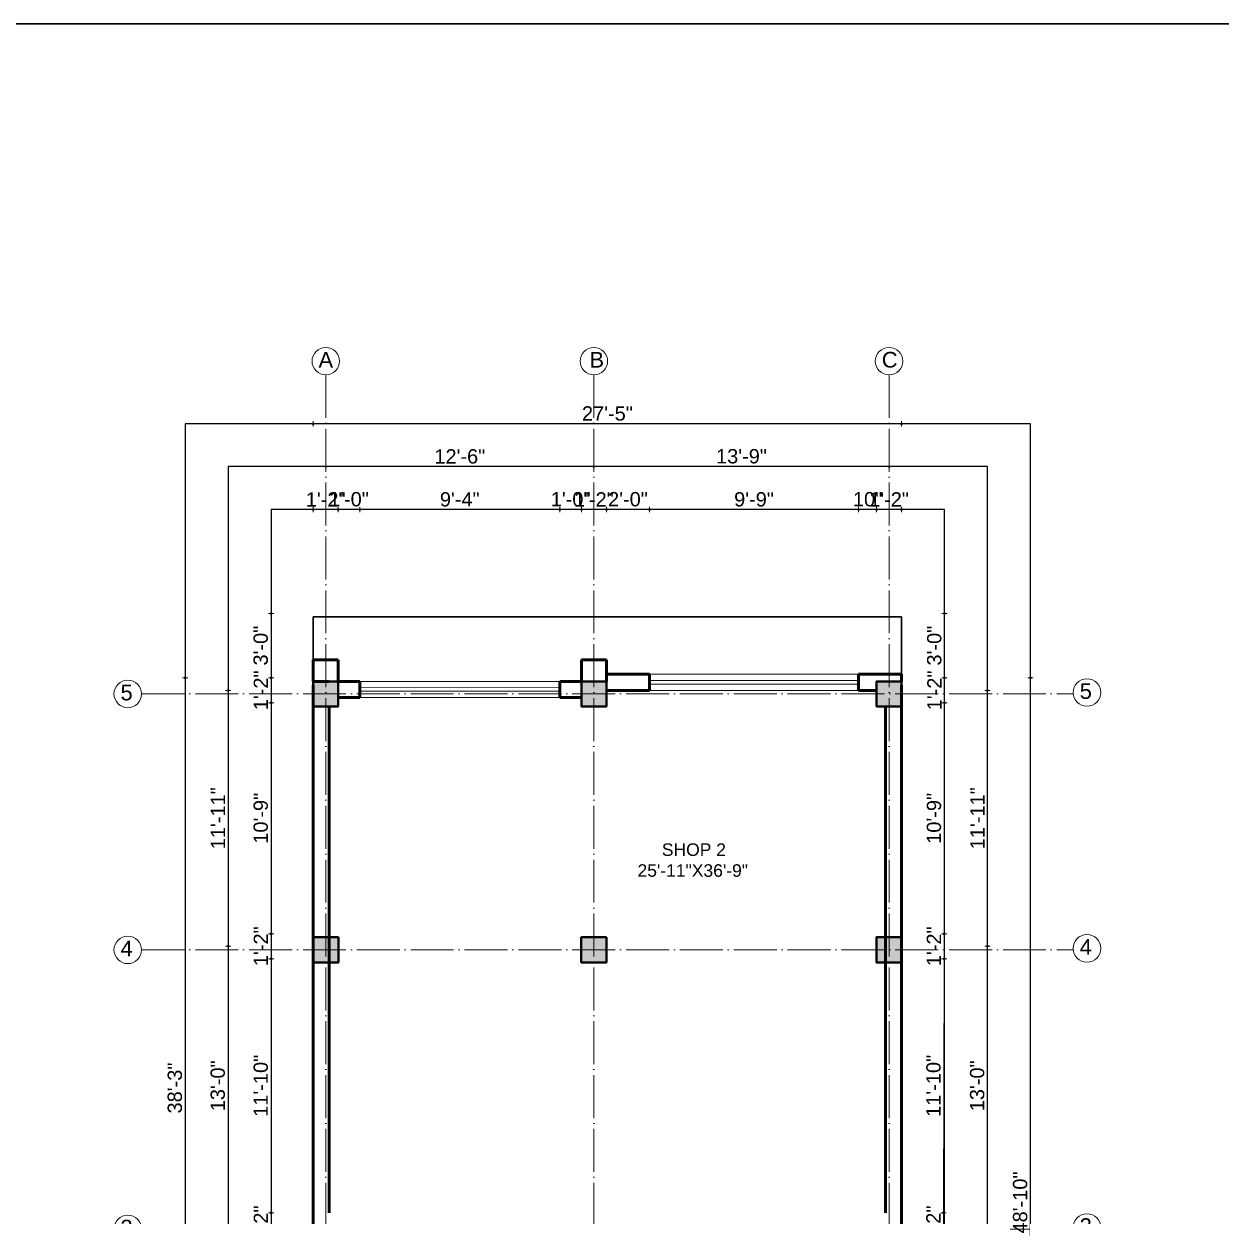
# Model space of a CAD drawing. Header units: inches. Extents: x -71 to 2682309, y -3332 to 801571.
# Drawn here: x 2650834 to 2651503, y 787734 to 788400 of the extents above; entities that cross this region are included whole.
import ezdxf

# ---------------------------------------------------------------- set-up
doc = ezdxf.new("R2010")
doc.units = ezdxf.units.IN
doc.header["$MEASUREMENT"] = 0
doc.header["$PDMODE"] = 99
doc.linetypes.add('ACAD_ISO04W100', pattern=[30, 24, -3, 0, -3])
for name, color, linetype, lineweight in [('CENTER  LINE RA', 10, 'ACAD_ISO04W100', 18), ('CONC. OUTLINE RA', 150, 'Continuous', 40), ('DIM RA', 4, 'Continuous', 15), ('DOOR-WIN RA', 3, 'Continuous', 20), ('ELE1 RA', 1, 'Continuous', 30), ('Hatch', 254, 'Continuous', 9), ('HATCH RA', 8, 'Continuous', 9), ('TEXT RA', 254, 'Continuous', 20), ('WALL RA', 42, 'Continuous', 50)]:
    doc.layers.add(name, color=color, linetype=linetype, lineweight=lineweight)
doc.layers.add('HACTH', color=7, linetype='Continuous')
doc.layers.add('lettring', color=7, linetype='Continuous')
doc.styles.add('DIM 8', font='arial.ttf', dxfattribs={"height": 8})
doc.styles.get("Standard").update_dxf_attribs({"font": 'arial.ttf'})
doc.dimstyles.new('Copy of DIM 8', dxfattribs={"dimtxt": 8, "dimasz": 1, "dimexe": 6, "dimexo": 18, "dimgap": 1.6875, "dimtad": 1, "dimdec": 0, "dimzin": 3, "dimdsep": 46, "dimlunit": 4, "dimtxsty": 'DIM 8', "dimblk": 'dot 2', "dimcen": 0.09375, "dimse1": 1, "dimse2": 1, "dimclrd": 1, "dimclre": 1, "dimclrt": 256, "dimadec": 0, "dimazin": 0, "dimtfac": 0.75, "dimtdec": 0, "dimtix": 1, "dimtmove": 1, "dimatfit": 3, "dimldrblk": 'DOT', "dimfxl": 1, "dimtolj": 1, "dimtzin": 0, "dimlwd": 9, "dimlwe": 9, "dimarcsym": 0})

# ---------------------------------------------------------------- blocks, each defined once
blk = doc.blocks.new('COLUMN')
at = {"layer": 'HACTH', "lineweight": 30, "transparency": 33554541}
h = blk.add_hatch(color=256, dxfattribs=at)
h.dxf.hatch_style = 1
h.paths.add_polyline_path([(2659104.19, 784576.38), (2659090.19, 784576.38), (2659090.19, 784562.38), (2659104.19, 784562.38)])
at = {"layer": 'CONC. OUTLINE RA'}
blk.add_lwpolyline([(2659090.19, 784576.38), (2659104.19, 784576.38), (2659104.19, 784562.38), (2659090.19, 784562.38)], close=True, dxfattribs=at)
blk = doc.blocks.new('dot1')
at = {"layer": 'Hatch'}
h = blk.add_hatch(color=256, dxfattribs=at)
edge = h.paths.add_edge_path()
edge.add_arc((0, 0), 1, 0, 360)
for p, q in [((3, 0), (-3, 0)), ((0, 3), (0, -3))]:
    blk.add_line(p, q, dxfattribs=at)
blk.add_circle((0, 0), 1, dxfattribs=at)
blk = doc.blocks.new('dot 2')
at = {"layer": 'Hatch', "xscale": 0.5, "yscale": 0.5, "zscale": 0.5}
blk.add_blockref('dot1', (0, 0), dxfattribs=at)
blk = doc.blocks.new('*D131')
at = {"layer": 'Defpoints', "color": 0, "transparency": 16777216}
for p in [(2650995.85, 788070.27), (2650972.33, 788034.3), (2650995.85, 788034.3)]:
    blk.add_point(p, dxfattribs=at)
at = {"layer": 'lettring', "color": 1, "lineweight": 9, "transparency": 16777216}
blk.add_line((2650972.33, 788069.27), (2650972.33, 788035.3), dxfattribs=at)
for p, rotation in [((2650972.33, 788070.27), 90), ((2650972.33, 788034.3), 270)]:
    blk.add_blockref('dot 2', p, dxfattribs=dict(at, rotation=rotation))
at = {"layer": 'lettring', "transparency": 16777216, "insert": (2650966.55, 788052.28), "char_height": 8, "attachment_point": 5, "rotation": 90, "style": 'DIM 8'}
blk.add_mtext('\\A1;3\'-0"', dxfattribs=at)
blk = doc.blocks.new('_Dot')
at = {"color": 0, "linetype": 'ByBlock', "lineweight": -2}
blk.add_line((-0.5, 0), (-1, 0), dxfattribs=at)
at = {"color": 0, "linetype": 'ByBlock', "const_width": 0.5}
blk.add_lwpolyline([(-0.25, 0, 1), (0.25, 0, 1)], format="xyb", close=True, dxfattribs=at)
blk = doc.blocks.new('*D132')
at = {"layer": 'Defpoints', "color": 0, "transparency": 16777216}
for p in [(2650995.85, 788034.3), (2650972.33, 788020.3), (2650995.86, 788020.3)]:
    blk.add_point(p, dxfattribs=at)
at = {"layer": 'lettring', "color": 1, "lineweight": 9, "transparency": 16777216}
for p, q in [((2650972.33, 788035.3), (2650972.33, 788036.3)), ((2650972.33, 788034.3), (2650972.33, 788020.3)), ((2650972.33, 788019.3), (2650972.33, 788018.3))]:
    blk.add_line(p, q, dxfattribs=at)
for p, rotation in [((2650972.33, 788034.3), 270), ((2650972.33, 788020.3), 90)]:
    blk.add_blockref('dot 2', p, dxfattribs=dict(at, rotation=rotation))
at = {"layer": 'lettring', "transparency": 16777216, "insert": (2650966.62, 788027.3), "char_height": 8, "attachment_point": 5, "rotation": 90, "style": 'DIM 8'}
blk.add_mtext('\\A1;1\'-2"', dxfattribs=at)
blk = doc.blocks.new('*D120')
at = {"layer": 'Defpoints', "color": 0, "transparency": 16777216}
for p in [(2650995.87, 788020.3), (2650972.34, 787891.29), (2650995.99, 787891.29)]:
    blk.add_point(p, dxfattribs=at)
at = {"layer": 'lettring', "color": 1, "lineweight": 9, "transparency": 16777216}
blk.add_line((2650972.34, 788019.3), (2650972.34, 787892.29), dxfattribs=at)
for p, rotation in [((2650972.34, 788020.3), 90), ((2650972.34, 787891.29), 270)]:
    blk.add_blockref('dot 2', p, dxfattribs=dict(at, rotation=rotation))
at = {"layer": 'lettring', "transparency": 16777216, "insert": (2650966.57, 787955.8), "char_height": 8, "attachment_point": 5, "rotation": 90, "style": 'DIM 8'}
blk.add_mtext('\\A1;10\'-9"', dxfattribs=at)
blk = doc.blocks.new('*D121')
at = {"layer": 'Defpoints', "color": 0, "transparency": 16777216}
for p in [(2650995.99, 787891.29), (2650972.33, 787877.3), (2650995.99, 787877.3)]:
    blk.add_point(p, dxfattribs=at)
at = {"layer": 'lettring', "color": 1, "lineweight": 9, "transparency": 16777216}
for p, q in [((2650972.33, 787892.29), (2650972.33, 787893.29)), ((2650972.33, 787891.29), (2650972.33, 787877.3)), ((2650972.33, 787876.3), (2650972.33, 787875.3))]:
    blk.add_line(p, q, dxfattribs=at)
for p, rotation in [((2650972.33, 787891.29), 270), ((2650972.33, 787877.3), 90)]:
    blk.add_blockref('dot 2', p, dxfattribs=dict(at, rotation=rotation))
at = {"layer": 'lettring', "transparency": 16777216, "insert": (2650966.62, 787884.3), "char_height": 8, "attachment_point": 5, "rotation": 90, "style": 'DIM 8'}
blk.add_mtext('\\A1;1\'-2"', dxfattribs=at)
blk = doc.blocks.new('*D135')
at = {"layer": 'Defpoints', "color": 0, "transparency": 16777216}
for p in [(2650995.99, 787877.3), (2650972.33, 787735.3), (2650996.16, 787735.3)]:
    blk.add_point(p, dxfattribs=at)
at = {"layer": 'lettring', "color": 1, "lineweight": 9, "transparency": 16777216}
blk.add_line((2650972.33, 787876.3), (2650972.33, 787736.3), dxfattribs=at)
for p, rotation in [((2650972.33, 787877.3), 90), ((2650972.33, 787735.3), 270)]:
    blk.add_blockref('dot 2', p, dxfattribs=dict(at, rotation=rotation))
at = {"layer": 'lettring', "transparency": 16777216, "insert": (2650966.56, 787806.3), "char_height": 8, "attachment_point": 5, "rotation": 90, "style": 'DIM 8'}
blk.add_mtext('\\A1;11\'-10"', dxfattribs=at)
blk = doc.blocks.new('*D136')
at = {"layer": 'Defpoints', "color": 0, "transparency": 16777216}
for p in [(2650996.16, 787735.3), (2650972.33, 787721.3), (2650996.16, 787721.3)]:
    blk.add_point(p, dxfattribs=at)
at = {"layer": 'lettring', "color": 1, "lineweight": 9, "transparency": 16777216}
for p, q in [((2650972.33, 787736.3), (2650972.33, 787737.3)), ((2650972.33, 787735.3), (2650972.33, 787721.3)), ((2650972.33, 787720.3), (2650972.33, 787719.3))]:
    blk.add_line(p, q, dxfattribs=at)
for p, rotation in [((2650972.33, 787735.3), 270), ((2650972.33, 787721.3), 90)]:
    blk.add_blockref('dot 2', p, dxfattribs=dict(at, rotation=rotation))
at = {"layer": 'lettring', "transparency": 16777216, "insert": (2650966.62, 787728.3), "char_height": 8, "attachment_point": 5, "rotation": 90, "style": 'DIM 8'}
blk.add_mtext('\\A1;1\'-2"', dxfattribs=at)
blk = doc.blocks.new('*D122')
at = {"layer": 'Defpoints', "color": 0, "transparency": 16777216}
for p in [(2651002.85, 788027.3), (2650948.33, 787884.29), (2651002.85, 787884.29)]:
    blk.add_point(p, dxfattribs=at)
at = {"layer": 'lettring', "color": 1, "lineweight": 9, "transparency": 16777216}
blk.add_line((2650948.33, 788026.3), (2650948.33, 787885.29), dxfattribs=at)
for p, rotation in [((2650948.33, 788027.3), 90), ((2650948.33, 787884.29), 270)]:
    blk.add_blockref('dot 2', p, dxfattribs=dict(at, rotation=rotation))
at = {"layer": 'lettring', "transparency": 16777216, "insert": (2650942.62, 787955.8), "char_height": 8, "attachment_point": 5, "rotation": 90, "style": 'DIM 8'}
blk.add_mtext('\\A1;11\'-11"', dxfattribs=at)
blk = doc.blocks.new('*D123')
at = {"layer": 'Defpoints', "color": 0, "transparency": 16777216}
for p in [(2651002.85, 787884.29), (2650948.33, 787728.3), (2651002.85, 787728.3)]:
    blk.add_point(p, dxfattribs=at)
at = {"layer": 'lettring', "color": 1, "lineweight": 9, "transparency": 16777216}
blk.add_line((2650948.33, 787883.29), (2650948.33, 787729.3), dxfattribs=at)
for p, rotation in [((2650948.33, 787884.29), 90), ((2650948.33, 787728.3), 270)]:
    blk.add_blockref('dot 2', p, dxfattribs=dict(at, rotation=rotation))
at = {"layer": 'lettring', "transparency": 16777216, "insert": (2650942.55, 787806.29), "char_height": 8, "attachment_point": 5, "rotation": 90, "style": 'DIM 8'}
blk.add_mtext('\\A1;13\'-0"', dxfattribs=at)
blk = doc.blocks.new('*D134')
at = {"layer": 'Defpoints', "color": 0, "transparency": 16777216}
for p in [(2650924.33, 788034.3), (2650995.85, 788034.3), (2650996.28, 787575.8)]:
    blk.add_point(p, dxfattribs=at)
at = {"layer": 'lettring', "color": 1, "lineweight": 9, "transparency": 16777216}
blk.add_line((2650924.33, 787576.8), (2650924.33, 788033.3), dxfattribs=at)
for p, rotation in [((2650924.33, 788034.3), 90), ((2650924.33, 787575.8), 270)]:
    blk.add_blockref('dot 2', p, dxfattribs=dict(at, rotation=rotation))
at = {"layer": 'lettring', "transparency": 16777216, "insert": (2650918.55, 787805.05), "char_height": 8, "attachment_point": 5, "rotation": 90, "style": 'DIM 8'}
blk.add_mtext('\\A1;38\'-3"', dxfattribs=at)
blk = doc.blocks.new('*D139')
at = {"layer": 'Defpoints', "color": 0, "transparency": 16777216}
for p in [(2651324.64, 788034.27), (2651324.75, 788020.3), (2651348.83, 788020.25)]:
    blk.add_point(p, dxfattribs=at)
at = {"layer": 'lettring', "color": 1, "lineweight": 9, "transparency": 16777216}
for p, q in [((2651348.85, 788034.22), (2651348.83, 788020.25)), ((2651348.86, 788035.22), (2651348.86, 788036.22)), ((2651348.83, 788019.25), (2651348.82, 788018.25))]:
    blk.add_line(p, q, dxfattribs=at)
for p, rotation in [((2651348.85, 788034.22), 269.8893011416861), ((2651348.83, 788020.25), 89.88930114168616)]:
    blk.add_blockref('dot 2', p, dxfattribs=dict(at, rotation=rotation))
at = {"layer": 'lettring', "transparency": 16777216, "insert": (2651343.14, 788027.25), "char_height": 8, "attachment_point": 5, "rotation": 89.8893, "style": 'DIM 8'}
blk.add_mtext('\\A1;1\'-2"', dxfattribs=at)
blk = doc.blocks.new('*D141')
at = {"layer": 'Defpoints', "color": 0, "transparency": 16777216}
for p in [(2651324.75, 788020.3), (2651324.75, 787891.29), (2651348.57, 787891.25)]:
    blk.add_point(p, dxfattribs=at)
at = {"layer": 'lettring', "color": 1, "lineweight": 9, "transparency": 16777216}
blk.add_line((2651348.82, 788019.25), (2651348.58, 787892.25), dxfattribs=at)
for p, rotation in [((2651348.82, 788020.25), 89.88930114168615), ((2651348.57, 787891.25), 269.8893011416861)]:
    blk.add_blockref('dot 2', p, dxfattribs=dict(at, rotation=rotation))
at = {"layer": 'lettring', "transparency": 16777216, "insert": (2651342.93, 787955.76), "char_height": 8, "attachment_point": 5, "rotation": 89.8893, "style": 'DIM 8'}
blk.add_mtext('\\A1;10\'-9"', dxfattribs=at)
blk = doc.blocks.new('*D142')
at = {"layer": 'Defpoints', "color": 0, "transparency": 16777216}
for p in [(2651324.75, 787891.29), (2651324.75, 787877.29), (2651348.55, 787877.25)]:
    blk.add_point(p, dxfattribs=at)
at = {"layer": 'lettring', "color": 1, "lineweight": 9, "transparency": 16777216}
for p, q in [((2651348.58, 787892.25), (2651348.58, 787893.25)), ((2651348.57, 787891.25), (2651348.55, 787877.25)), ((2651348.55, 787876.25), (2651348.54, 787875.25))]:
    blk.add_line(p, q, dxfattribs=at)
for p, rotation in [((2651348.57, 787891.25), 269.8893011416861), ((2651348.55, 787877.25), 89.88930114168616)]:
    blk.add_blockref('dot 2', p, dxfattribs=dict(at, rotation=rotation))
at = {"layer": 'lettring', "transparency": 16777216, "insert": (2651342.86, 787884.26), "char_height": 8, "attachment_point": 5, "rotation": 89.8893, "style": 'DIM 8'}
blk.add_mtext('\\A1;1\'-2"', dxfattribs=at)
blk = doc.blocks.new('*D143')
at = {"layer": 'Defpoints', "color": 0, "transparency": 16777216}
for p in [(2651324.75, 787877.29), (2651324.75, 787735.3), (2651348.28, 787735.25)]:
    blk.add_point(p, dxfattribs=at)
at = {"layer": 'lettring', "color": 1, "lineweight": 9, "transparency": 16777216}
blk.add_line((2651348.55, 787876.25), (2651348.28, 787736.25), dxfattribs=at)
for p, rotation in [((2651348.55, 787877.25), 89.88930114168615), ((2651348.28, 787735.25), 269.8893011416861)]:
    blk.add_blockref('dot 2', p, dxfattribs=dict(at, rotation=rotation))
at = {"layer": 'lettring', "transparency": 16777216, "insert": (2651342.64, 787806.26), "char_height": 8, "attachment_point": 5, "rotation": 89.8893, "style": 'DIM 8'}
blk.add_mtext('\\A1;11\'-10"', dxfattribs=at)
blk = doc.blocks.new('*D144')
at = {"layer": 'Defpoints', "color": 0, "transparency": 16777216}
for p in [(2651324.75, 787735.3), (2651324.75, 787721.3), (2651348.25, 787721.25)]:
    blk.add_point(p, dxfattribs=at)
at = {"layer": 'lettring', "color": 1, "lineweight": 9, "transparency": 16777216}
for p, q in [((2651348.28, 787735.25), (2651348.25, 787721.25)), ((2651348.28, 787736.25), (2651348.28, 787737.25)), ((2651348.25, 787720.25), (2651348.25, 787719.25))]:
    blk.add_line(p, q, dxfattribs=at)
for p, rotation in [((2651348.28, 787735.25), 269.8893011416861), ((2651348.25, 787721.25), 89.88930114168616)]:
    blk.add_blockref('dot 2', p, dxfattribs=dict(at, rotation=rotation))
at = {"layer": 'lettring', "transparency": 16777216, "insert": (2651342.56, 787728.26), "char_height": 8, "attachment_point": 5, "rotation": 89.8893, "style": 'DIM 8'}
blk.add_mtext('\\A1;1\'-2"', dxfattribs=at)
blk = doc.blocks.new('*D146')
at = {"layer": 'Defpoints', "color": 0, "transparency": 16777216}
for p in [(2651324.75, 788070.27), (2651348.85, 788070.27), (2651324.75, 788034.3)]:
    blk.add_point(p, dxfattribs=at)
at = {"layer": 'lettring', "color": 1, "lineweight": 9, "transparency": 16777216}
blk.add_line((2651348.85, 788035.3), (2651348.85, 788069.27), dxfattribs=at)
for p, rotation in [((2651348.85, 788070.27), 90), ((2651348.85, 788034.3), 270)]:
    blk.add_blockref('dot 2', p, dxfattribs=dict(at, rotation=rotation))
at = {"layer": 'lettring', "transparency": 16777216, "insert": (2651343.08, 788052.28), "char_height": 8, "attachment_point": 5, "rotation": 90, "style": 'DIM 8'}
blk.add_mtext('\\A1;3\'-0"', dxfattribs=at)
blk = doc.blocks.new('*D148')
at = {"layer": 'Defpoints', "color": 0, "transparency": 16777216}
for p in [(2651317.75, 787884.29), (2651372.85, 787884.29), (2651317.75, 787728.3)]:
    blk.add_point(p, dxfattribs=at)
at = {"layer": 'lettring', "color": 1, "lineweight": 9, "transparency": 16777216}
blk.add_line((2651372.85, 787729.3), (2651372.85, 787883.29), dxfattribs=at)
for p, rotation in [((2651372.85, 787884.29), 90), ((2651372.85, 787728.3), 270)]:
    blk.add_blockref('dot 2', p, dxfattribs=dict(at, rotation=rotation))
at = {"layer": 'lettring', "transparency": 16777216, "insert": (2651367.08, 787806.29), "char_height": 8, "attachment_point": 5, "rotation": 90, "style": 'DIM 8'}
blk.add_mtext('\\A1;13\'-0"', dxfattribs=at)
blk = doc.blocks.new('*D150')
at = {"layer": 'Defpoints', "color": 0, "transparency": 16777216}
for p in [(2651324.64, 788034.27), (2651324.54, 787447.92), (2651396.85, 787447.92)]:
    blk.add_point(p, dxfattribs=at)
at = {"layer": 'lettring', "color": 1, "lineweight": 9, "transparency": 16777216}
blk.add_line((2651396.85, 788033.27), (2651396.85, 787448.92), dxfattribs=at)
for p, rotation in [((2651396.85, 788034.27), 90), ((2651396.85, 787447.92), 270)]:
    blk.add_blockref('dot 2', p, dxfattribs=dict(at, rotation=rotation))
at = {"layer": 'lettring', "transparency": 16777216, "insert": (2651391.08, 787741.09), "char_height": 8, "attachment_point": 5, "rotation": 90, "style": 'DIM 8'}
blk.add_mtext('\\A1;48\'-10"', dxfattribs=at)
blk = doc.blocks.new('GRID')
at = {"layer": 'CENTER  LINE RA'}
for p, q in [((2650392.13, 788203.56), (2650392.13, 787311.89)), ((2650542.03, 788203.56), (2650542.03, 787311.89)), ((2650707.03, 788203.56), (2650707.03, 787311.89)), ((2650289.13, 788025.27), (2650810.03, 788025.27)), ((2650289.13, 787882.27), (2650810.03, 787882.27)), ((2650289.13, 787726.27), (2650810.03, 787726.27)), ((2650289.13, 787580.77), (2650810.03, 787580.77)), ((2650811.57, 787464.36), (2650289.12, 787407.09))]:
    blk.add_line(p, q, dxfattribs=at)
at = {"layer": 'DOOR-WIN RA'}
for centre in [(2650392.13, 788211.25), (2650542.03, 788211.25), (2650707.03, 788211.25), (2650281.44, 788025.27), (2650817.68, 788026.09), (2650281.44, 787882.27), (2650817.68, 787883.09), (2650281.44, 787726.27), (2650817.68, 787727.09), (2650281.44, 787580.77), (2650817.68, 787581.59), (2650819.25, 787464.8), (2650281.49, 787407.09), (2650392.13, 787304.2), (2650542.03, 787304.2), (2650707.03, 787304.2)]:
    blk.add_circle(centre, 7.69, dxfattribs=at)
at = {"layer": 'TEXT RA', "char_height": 8.76, "attachment_point": 1}
for s, insert in [('A', (2650388.08, 788216.43)), ('B', (2650539.57, 788216.43)), ('C', (2650702.97, 788216.43)), ('5', (2650277.39, 788030.45)), ('5', (2650813.62, 788031.27)), ('4', (2650277.39, 787887.45)), ('4', (2650813.62, 787888.27)), ('3', (2650277.39, 787731.45)), ('3', (2650813.62, 787732.27)), ('2', (2650277.39, 787585.95)), ('2', (2650813.62, 787586.77)), ('1', (2650815.19, 787469.98)), ('1', (2650277.44, 787412.27)), ('A', (2650388.08, 787309.38)), ('B', (2650539.57, 787309.38)), ('C', (2650702.97, 787309.38))]:
    blk.add_mtext_dynamic_manual_height_columns(s, width=8.7644, gutter_width=43.82, heights=[0], dxfattribs=dict(at, insert=insert))
blk = doc.blocks.new('*D250')
at = {"layer": 'Defpoints', "color": 0, "transparency": 16777216}
for p in [(2651009.85, 788128.3), (2650995.85, 788032.3), (2651009.85, 788032.3)]:
    blk.add_point(p, dxfattribs=at)
at = {"layer": 'lettring', "color": 1, "lineweight": 9, "transparency": 16777216}
for p, q in [((2650994.85, 788128.3), (2650993.85, 788128.3)), ((2650995.85, 788128.3), (2651009.85, 788128.3)), ((2651010.85, 788128.3), (2651011.85, 788128.3))]:
    blk.add_line(p, q, dxfattribs=at)
blk.add_blockref('dot 2', (2650995.85, 788128.3), dxfattribs=at)
at = {"layer": 'lettring', "color": 1, "lineweight": 9, "transparency": 16777216, "rotation": 180}
blk.add_blockref('dot 2', (2651009.85, 788128.3), dxfattribs=at)
at = {"layer": 'lettring', "transparency": 16777216, "insert": (2651002.85, 788134), "char_height": 8, "attachment_point": 5, "style": 'DIM 8'}
blk.add_mtext('\\A1;1\'-2"', dxfattribs=at)
blk = doc.blocks.new('*D251')
at = {"layer": 'Defpoints', "color": 0, "transparency": 16777216}
for p in [(2651021.85, 788128.3), (2651009.85, 788032.3), (2651021.85, 788032.3)]:
    blk.add_point(p, dxfattribs=at)
at = {"layer": 'lettring', "color": 1, "lineweight": 9, "transparency": 16777216}
blk.add_line((2651010.85, 788128.3), (2651020.85, 788128.3), dxfattribs=at)
at = {"layer": 'lettring', "color": 1, "lineweight": 9, "transparency": 16777216, "rotation": 180}
blk.add_blockref('dot 2', (2651009.85, 788128.3), dxfattribs=at)
at = {"layer": 'lettring', "color": 1, "lineweight": 9, "transparency": 16777216}
blk.add_blockref('dot 2', (2651021.85, 788128.3), dxfattribs=at)
at = {"layer": 'lettring', "transparency": 16777216, "insert": (2651015.85, 788134.07), "char_height": 8, "attachment_point": 5, "style": 'DIM 8'}
blk.add_mtext('\\A1;1\'-0"', dxfattribs=at)
blk = doc.blocks.new('*D253')
at = {"layer": 'Defpoints', "color": 0, "transparency": 16777216}
for p in [(2651145.78, 788128.3), (2651133.78, 788032.3), (2651145.78, 788032.3)]:
    blk.add_point(p, dxfattribs=at)
at = {"layer": 'lettring', "color": 1, "lineweight": 9, "transparency": 16777216}
for p, q in [((2651132.78, 788128.3), (2651131.78, 788128.3)), ((2651133.78, 788128.3), (2651145.78, 788128.3)), ((2651146.78, 788128.3), (2651147.78, 788128.3))]:
    blk.add_line(p, q, dxfattribs=at)
blk.add_blockref('dot 2', (2651133.78, 788128.3), dxfattribs=at)
at = {"layer": 'lettring', "color": 1, "lineweight": 9, "transparency": 16777216, "rotation": 180}
blk.add_blockref('dot 2', (2651145.78, 788128.3), dxfattribs=at)
at = {"layer": 'lettring', "transparency": 16777216, "insert": (2651139.78, 788134.07), "char_height": 8, "attachment_point": 5, "style": 'DIM 8'}
blk.add_mtext('\\A1;1\'-0"', dxfattribs=at)
blk = doc.blocks.new('*D254')
at = {"layer": 'Defpoints', "color": 0, "transparency": 16777216}
for p in [(2651159.82, 788128.3), (2651145.78, 788032.3), (2651159.82, 788032.3)]:
    blk.add_point(p, dxfattribs=at)
at = {"layer": 'lettring', "color": 1, "lineweight": 9, "transparency": 16777216}
blk.add_line((2651146.78, 788128.3), (2651158.82, 788128.3), dxfattribs=at)
at = {"layer": 'lettring', "color": 1, "lineweight": 9, "transparency": 16777216, "rotation": 180}
blk.add_blockref('dot 2', (2651145.78, 788128.3), dxfattribs=at)
at = {"layer": 'lettring', "color": 1, "lineweight": 9, "transparency": 16777216}
blk.add_blockref('dot 2', (2651159.82, 788128.3), dxfattribs=at)
at = {"layer": 'lettring', "transparency": 16777216, "insert": (2651152.78, 788134), "char_height": 8, "attachment_point": 5, "style": 'DIM 8'}
blk.add_mtext('\\A1;1\'-2"', dxfattribs=at)
blk = doc.blocks.new('*D255')
at = {"layer": 'Defpoints', "color": 0, "transparency": 16777216}
for p in [(2651183.82, 788128.3), (2651159.82, 788032.3), (2651183.82, 788036.28)]:
    blk.add_point(p, dxfattribs=at)
at = {"layer": 'lettring', "color": 1, "lineweight": 9, "transparency": 16777216}
for p, q in [((2651158.82, 788128.3), (2651157.82, 788128.3)), ((2651159.82, 788128.3), (2651183.82, 788128.3)), ((2651184.82, 788128.3), (2651185.82, 788128.3))]:
    blk.add_line(p, q, dxfattribs=at)
blk.add_blockref('dot 2', (2651159.82, 788128.3), dxfattribs=at)
at = {"layer": 'lettring', "color": 1, "lineweight": 9, "transparency": 16777216, "rotation": 180}
blk.add_blockref('dot 2', (2651183.82, 788128.3), dxfattribs=at)
at = {"layer": 'lettring', "transparency": 16777216, "insert": (2651171.82, 788134.07), "char_height": 8, "attachment_point": 5, "style": 'DIM 8'}
blk.add_mtext('\\A1;2\'-0"', dxfattribs=at)
blk = doc.blocks.new('*D257')
at = {"layer": 'Defpoints', "color": 0, "transparency": 16777216}
for p in [(2651310.79, 788128.3), (2651300.79, 788036.3), (2651310.79, 788032.3)]:
    blk.add_point(p, dxfattribs=at)
at = {"layer": 'lettring', "color": 1, "lineweight": 9, "transparency": 16777216}
blk.add_line((2651301.79, 788128.3), (2651309.79, 788128.3), dxfattribs=at)
at = {"layer": 'lettring', "color": 1, "lineweight": 9, "transparency": 16777216, "rotation": 180}
blk.add_blockref('dot 2', (2651300.79, 788128.3), dxfattribs=at)
at = {"layer": 'lettring', "color": 1, "lineweight": 9, "transparency": 16777216}
blk.add_blockref('dot 2', (2651310.79, 788128.3), dxfattribs=at)
at = {"layer": 'lettring', "transparency": 16777216, "insert": (2651305.79, 788134.07), "char_height": 8, "attachment_point": 5, "style": 'DIM 8'}
blk.add_mtext('\\A1;10"', dxfattribs=at)
blk = doc.blocks.new('*D258')
at = {"layer": 'Defpoints', "color": 0, "transparency": 16777216}
for p in [(2651324.79, 788128.3), (2651310.79, 788032.3), (2651324.79, 788032.3)]:
    blk.add_point(p, dxfattribs=at)
at = {"layer": 'lettring', "color": 1, "lineweight": 9, "transparency": 16777216}
for p, q in [((2651309.79, 788128.3), (2651308.79, 788128.3)), ((2651310.79, 788128.3), (2651324.79, 788128.3)), ((2651325.79, 788128.3), (2651326.79, 788128.3))]:
    blk.add_line(p, q, dxfattribs=at)
blk.add_blockref('dot 2', (2651310.79, 788128.3), dxfattribs=at)
at = {"layer": 'lettring', "color": 1, "lineweight": 9, "transparency": 16777216, "rotation": 180}
blk.add_blockref('dot 2', (2651324.79, 788128.3), dxfattribs=at)
at = {"layer": 'lettring', "transparency": 16777216, "insert": (2651317.79, 788134), "char_height": 8, "attachment_point": 5, "style": 'DIM 8'}
blk.add_mtext('\\A1;1\'-2"', dxfattribs=at)
blk = doc.blocks.new('*D260')
at = {"layer": 'Defpoints', "color": 0, "transparency": 16777216}
for p in [(2651152.79, 788152.3), (2651317.79, 788152.3), (2651317.79, 788152.3)]:
    blk.add_point(p, dxfattribs=at)
at = {"layer": 'lettring', "color": 1, "lineweight": 9, "transparency": 16777216}
blk.add_line((2651153.79, 788152.3), (2651316.79, 788152.3), dxfattribs=at)
at = {"layer": 'lettring', "color": 1, "lineweight": 9, "transparency": 16777216, "rotation": 180}
blk.add_blockref('dot 2', (2651152.79, 788152.3), dxfattribs=at)
at = {"layer": 'lettring', "color": 1, "lineweight": 9, "transparency": 16777216}
blk.add_blockref('dot 2', (2651317.79, 788152.3), dxfattribs=at)
at = {"layer": 'lettring', "transparency": 16777216, "insert": (2651235.29, 788158.07), "char_height": 8, "attachment_point": 5, "style": 'DIM 8'}
blk.add_mtext('\\A1;13\'-9"', dxfattribs=at)

msp = doc.modelspace()

# ---------------------------------------------------------------- linework, layer by layer
at = {"color": 244, "lineweight": 30, "true_color": 0x991b1e}
msp.add_lwpolyline([(2650132.1, 788399.71), (2653507.01, 788399.71), (2653507.01, 787082.62), (2650132.1, 787082.62)], close=True, dxfattribs=at)
at = {"layer": 'Defpoints'}
for points in [[(2650924.33, 787339.49), (2651396.85, 787373.93), (2651396.85, 788176.3), (2650924.33, 788176.3)], [(2650948.33, 787363.49), (2651372.85, 787397.93), (2651372.85, 788152.3), (2650948.33, 788152.3)], [(2650972.33, 787387.49), (2651348.85, 787421.93), (2651348.85, 788128.3), (2650972.33, 788128.3)]]:
    msp.add_lwpolyline(points, close=True, dxfattribs=at)
at = {"layer": 'DOOR-WIN RA'}
for p, q in [((2651021.85, 788032.3), (2651133.78, 788032.3)), ((2651183.82, 788036.28), (2651300.79, 788036.29)), ((2651183.82, 788032.78), (2651300.79, 788032.78)), ((2651021.85, 788028.78), (2651133.78, 788028.8)), ((2651021.85, 788026.78), (2651133.79, 788026.8)), ((2651183.82, 788030.78), (2651300.79, 788030.78)), ((2651183.82, 788027.28), (2651300.79, 788027.29)), ((2651021.85, 788023.3), (2651133.78, 788023.3))]:
    msp.add_line(p, q, dxfattribs=at)
at = {"layer": 'ELE1 RA'}
for p, q in [((2651324.79, 788068.3), (2650995.82, 788068.3)), ((2650995.82, 788044.26), (2650995.82, 788068.3)), ((2651324.79, 788032.3), (2651324.79, 788068.3))]:
    msp.add_line(p, q, dxfattribs=at)
at = {"layer": 'WALL RA'}
for p, q in [((2650995.82, 788032.3), (2650995.82, 788044.26)), ((2650995.82, 788044.26), (2651009.85, 788044.26)), ((2651009.85, 788032.3), (2651009.85, 788044.26)), ((2651145.78, 788032.3), (2651145.78, 788044.26)), ((2651145.78, 788044.26), (2651159.82, 788044.26)), ((2651159.82, 788032.3), (2651159.82, 788044.26)), ((2650995.82, 788032.3), (2651004.82, 788032.3)), ((2651009.85, 788032.3), (2651021.85, 788032.3)), ((2651021.86, 788023.3), (2651021.85, 788032.3)), ((2651133.78, 788023.3), (2651133.78, 788032.3)), ((2651133.78, 788032.3), (2651145.78, 788032.3)), ((2651183.82, 788036.28), (2651159.82, 788036.28)), ((2651183.82, 788027.28), (2651183.82, 788036.28)), ((2651324.79, 788036.3), (2651300.79, 788036.29)), ((2651300.79, 788027.29), (2651300.79, 788036.3)), ((2651324.79, 788032.3), (2651324.79, 788036.3)), ((2650995.82, 787719.27), (2650995.82, 788030.27)), ((2651183.82, 788027.28), (2651159.82, 788027.28)), ((2651310.79, 788027.29), (2651300.79, 788027.29)), ((2651324.75, 788030.27), (2651324.75, 787551.77)), ((2651009.85, 788023.3), (2651021.86, 788023.3)), ((2651133.78, 788023.3), (2651145.78, 788023.3)), ((2651004.82, 787873.27), (2651004.82, 788018.3)), ((2651315.75, 788018.3), (2651315.75, 787735.3)), ((2651004.82, 787735.3), (2651004.82, 787875.27))]:
    msp.add_line(p, q, dxfattribs=at)

# ---------------------------------------------------------------- block references
at = {"layer": 'DIM RA'}
msp.add_blockref('GRID', (610.76, 0), dxfattribs=at)
at = {"layer": 'HATCH RA', "lineweight": 30, "rotation": 270}
for p in [(1866433.48, 3447122.48), (1866583.41, 3447122.48), (1866748.41, 3447122.48), (1866433.61, 3446979.46), (1866583.37, 3446979.46), (1866748.37, 3446979.46)]:
    msp.add_blockref('COLUMN', p, dxfattribs=at)

# ---------------------------------------------------------------- texts
at = {"layer": 'TEXT RA', "insert": (2651177.16, 787941.78), "char_height": 7, "attachment_point": 1}
msp.add_mtext_dynamic_manual_height_columns('\\pi13.60325;SHOP 2 \\P\\pi0;25\'-11"X36\'-9"', width=62.1206, gutter_width=35, heights=[0], dxfattribs=at)

# ---------------------------------------------------------------- dimensions: what is measured, and where the dimension line sits
at = {"layer": 'lettring'}
for base, p1, p2 in [((2651324.79, 788176.3), (2650995.89, 788105.3), (2651324.79, 788105.3)), ((2651152.79, 788152.3), (2651002.89, 788152.3), (2651152.79, 788152.3)), ((2651133.78, 788128.3), (2651021.85, 788032.3), (2651133.78, 788032.3)), ((2651300.79, 788128.3), (2651183.82, 788036.28), (2651300.79, 788036.3))]:
    msp.add_linear_dim(base=base, p1=p1, p2=p2, dimstyle='Copy of DIM 8', dxfattribs=at).render()
for base, p1, p2, picture, middle in [((2651317.79, 788152.3), (2651152.79, 788152.3), (2651317.79, 788152.3), '*D260', (2651235.29, 788158.07)), ((2651009.85, 788128.3), (2650995.85, 788032.3), (2651009.85, 788032.3), '*D250', (2651002.85, 788134)), ((2651145.78, 788128.3), (2651133.78, 788032.3), (2651145.78, 788032.3), '*D253', (2651139.78, 788134.07)), ((2651183.82, 788128.3), (2651159.82, 788032.3), (2651183.82, 788036.28), '*D255', (2651171.82, 788134.07)), ((2651324.79, 788128.3), (2651310.79, 788032.3), (2651324.79, 788032.3), '*D258', (2651317.79, 788134))]:
    dim = msp.add_linear_dim(base=base, p1=p1, p2=p2, dimstyle='Copy of DIM 8', dxfattribs=at)
    dim.commit()
    dim.dimension.update_dxf_attribs({"geometry": picture, "text_midpoint": middle})
for base, p1, p2, picture, middle in [((2651021.85, 788128.3), (2651009.85, 788032.3), (2651021.85, 788032.3), '*D251', (2651015.85, 788128.3)), ((2651159.82, 788128.3), (2651145.78, 788032.3), (2651159.82, 788032.3), '*D254', (2651152.78, 788128.3)), ((2651310.79, 788128.3), (2651300.79, 788036.3), (2651310.79, 788032.3), '*D257', (2651305.79, 788128.3))]:
    dim = msp.add_linear_dim(base=base, p1=p1, p2=p2, dimstyle='Copy of DIM 8', dxfattribs=at)
    dim.commit()
    dim.dimension.update_dxf_attribs({"geometry": picture, "text_midpoint": middle, "dimtype": 160})
for base, p1, p2, angle, picture, middle in [((2650972.33, 788034.3), (2650995.85, 788070.27), (2650995.85, 788034.3), 90, '*D131', (2650966.55, 788052.28)), ((2651348.85, 788070.27), (2651324.75, 788034.3), (2651324.75, 788070.27), 90, '*D146', (2651343.08, 788052.28)), ((2650972.33, 788020.3), (2650995.85, 788034.3), (2650995.86, 788020.3), 90, '*D132', (2650966.62, 788027.3)), ((2651348.83, 788020.25), (2651324.64, 788034.27), (2651324.75, 788020.3), 89.8893, '*D139', (2651343.14, 788027.25)), ((2650924.3273305, 788034.2950036), (2650996.28337577, 787575.7950036), (2650995.85435933, 788034.2950036), 90, '*D134', (2650918.55251808, 787805.0450036)), ((2651396.85, 787447.92), (2651324.64, 788034.27), (2651324.54, 787447.92), 90, '*D150', (2651391.08, 787741.09)), ((2650948.33, 787884.29), (2651002.85, 788027.3), (2651002.85, 787884.29), 90, '*D122', (2650942.62, 787955.8)), ((2650972.34, 787891.29), (2650995.87, 788020.3), (2650995.99, 787891.29), 90, '*D120', (2650966.57, 787955.8)), ((2651348.57, 787891.25), (2651324.75, 788020.3), (2651324.75, 787891.29), 89.8893, '*D141', (2651342.93, 787955.76)), ((2650972.33, 787877.3), (2650995.99, 787891.29), (2650995.99, 787877.3), 90, '*D121', (2650966.62, 787884.3)), ((2651348.55, 787877.25), (2651324.75, 787891.29), (2651324.75, 787877.29), 89.8893, '*D142', (2651342.86, 787884.26)), ((2650948.33, 787728.3), (2651002.85, 787884.29), (2651002.85, 787728.3), 90, '*D123', (2650942.55, 787806.29)), ((2651372.85, 787884.29), (2651317.75, 787728.3), (2651317.75, 787884.29), 90, '*D148', (2651367.08, 787806.29)), ((2650972.33, 787735.3), (2650995.99, 787877.3), (2650996.16, 787735.3), 90, '*D135', (2650966.56, 787806.3)), ((2651348.28, 787735.25), (2651324.75, 787877.29), (2651324.75, 787735.3), 89.8893, '*D143', (2651342.64, 787806.26)), ((2650972.33, 787721.3), (2650996.16, 787735.3), (2650996.16, 787721.3), 90, '*D136', (2650966.62, 787728.3)), ((2651348.25, 787721.25), (2651324.75, 787735.3), (2651324.75, 787721.3), 89.8893, '*D144', (2651342.56, 787728.26))]:
    dim = msp.add_linear_dim(base=base, p1=p1, p2=p2, angle=angle, dimstyle='Copy of DIM 8', dxfattribs=at)
    dim.commit()
    dim.dimension.update_dxf_attribs({"geometry": picture, "text_midpoint": middle})
msp.add_linear_dim(base=(2651372.85, 788027.3), p1=(2651317.75, 787884.29), p2=(2651317.75, 788027.3), angle=90, dimstyle='Copy of DIM 8', dxfattribs=at).render()

doc.saveas('drawing.dxf')
